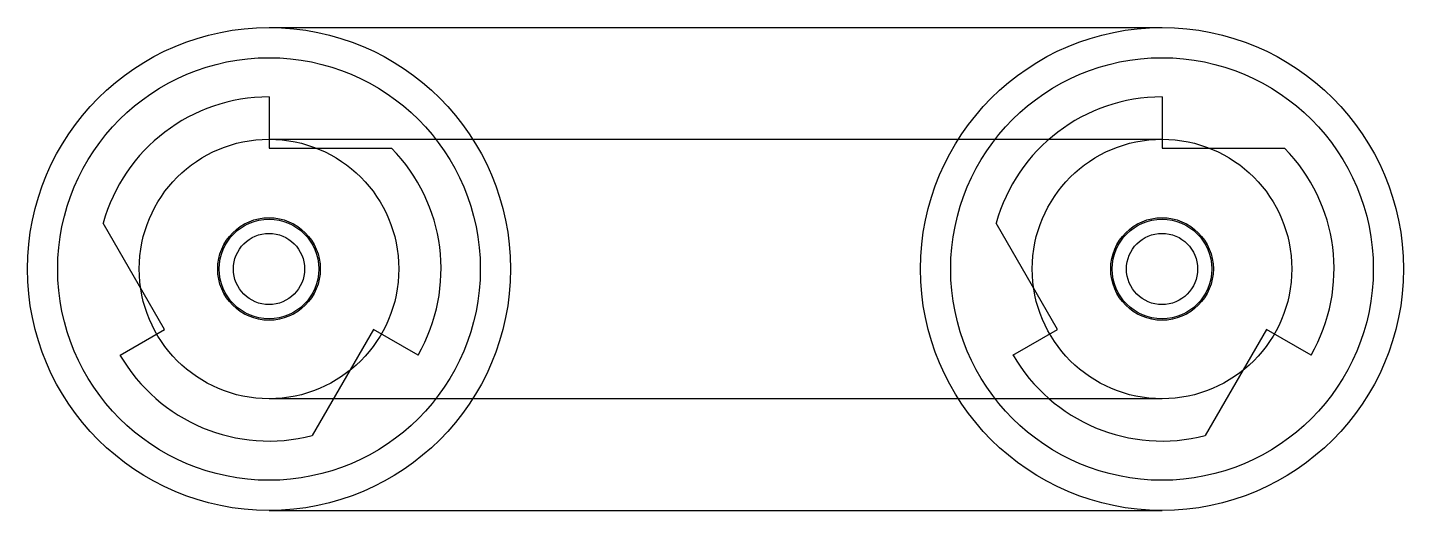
# Model space of a CAD drawing. Extents: x 0.5 to 2.78, y 16.77 to 17.57.
import ezdxf

# ---------------------------------------------------------------- set-up
doc = ezdxf.new("R2010")
doc.units = 0
doc.header["$LTSCALE"] = 5
doc.header["$MEASUREMENT"] = 0
for name, color, linetype in [('Z0_BOTCOMP', 4, 'Continuous'), ('Z0_CUT500', 4, 'Continuous'), ('Z0_RUBBER', 2, 'Continuous'), ('Z0_TOPCOMP', 6, 'Continuous')]:
    doc.layers.add(name, color=color, linetype=linetype)

msp = doc.modelspace()

# ---------------------------------------------------------------- linework, layer by layer
at = {"layer": 'Z0_BOTCOMP', "color": 4, "linetype": 'Continuous', "lineweight": 25}
for p, q in [((0.9, 17.4501), (0.9, 17.3651)), ((2.3792, 17.4501), (2.3792, 17.3651)), ((0.9, 17.3651), (1.103, 17.3651)), ((2.3792, 17.3651), (2.5822, 17.3651)), ((0.7268, 17.0651), (0.6253, 17.2409)), ((2.2059, 17.0651), (2.1044, 17.2409)), ((0.6532, 17.0226), (0.7268, 17.0651)), ((1.0732, 17.0651), (0.9717, 16.8892)), ((1.1468, 17.0226), (1.0732, 17.0651)), ((2.1323, 17.0226), (2.2059, 17.0651)), ((2.5524, 17.0651), (2.4508, 16.8892)), ((2.626, 17.0226), (2.5524, 17.0651))]:
    msp.add_line(p, q, dxfattribs=at)
for centre, radius in [((0.9, 17.1651), 0.085), ((2.3792, 17.1651), 0.085), ((0.9, 17.1651), 0.059), ((2.3792, 17.1651), 0.059)]:
    msp.add_circle(centre, radius, dxfattribs=at)
for centre, start, end in [((0.9, 17.1651), 90, 164.5679), ((2.3792, 17.1651), 90, 164.5679), ((0.9, 17.1651), -30, 44.5679), ((2.3792, 17.1651), -30, 44.5679), ((0.9, 17.1651), -150, -75.4321), ((2.3792, 17.1651), -150, -75.4321)]:
    msp.add_arc(centre, 0.285, start, end, dxfattribs=at)
at = {"layer": 'Z0_CUT500', "color": 5, "linetype": 'Continuous', "lineweight": 25}
for centre in [(0.9, 17.1651), (2.3792, 17.1651)]:
    msp.add_circle(centre, 0.0825, dxfattribs=at)
at = {"layer": 'Z0_RUBBER', "color": 2, "linetype": 'Continuous', "lineweight": 25}
for p, q in [((0.9, 17.5651), (2.3792, 17.5651)), ((0.9, 17.3801), (2.3792, 17.3801)), ((2.3792, 16.9501), (0.9, 16.9501)), ((0.9, 16.7651), (2.3792, 16.7651))]:
    msp.add_line(p, q, dxfattribs=at)
for centre, radius in [((0.9, 17.1651), 0.4), ((2.3792, 17.1651), 0.4), ((0.9, 17.1651), 0.215), ((2.3792, 17.1651), 0.215)]:
    msp.add_circle(centre, radius, dxfattribs=at)
at = {"layer": 'Z0_TOPCOMP', "color": 6, "linetype": 'Continuous', "lineweight": 25}
for centre in [(0.9, 17.1651), (2.3792, 17.1651)]:
    msp.add_circle(centre, 0.35, dxfattribs=at)

doc.saveas('drawing.dxf')
